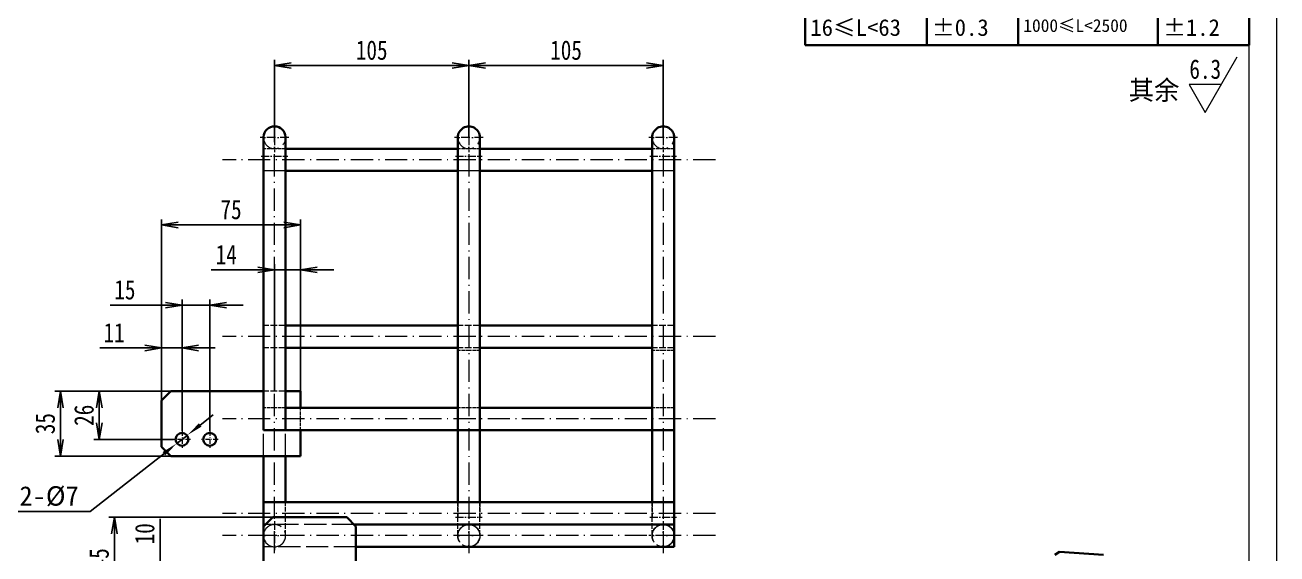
# Model space of a CAD drawing. Header units: millimetres. Extents: x -15766 to 80009, y -9701 to 15159.
# Drawn here: x 11852 to 12528, y 13776 to 14062 of the extents above; entities that cross this region are included whole.
import ezdxf
from ezdxf.enums import TextEntityAlignment as Align

# ---------------------------------------------------------------- set-up
doc = ezdxf.new("R2010")
doc.units = ezdxf.units.MM
for name, pattern in [('CENTER-HOKUTO_1', [16, 13, -1, 1, -1]), ('DASHDOT', [18.5, 12, -3, 0.5, -3]), ('DASHED', [15, 12, -3]), ('HIDDEN-HOKUTO_1', [2, 1, -1])]:
    doc.linetypes.add(name, pattern=pattern)
doc.layers.get('DEFPOINTS').update_dxf_attribs({"lineweight": 18})
for name, color, linetype, lineweight in [('AM_7', 2, 'CENTER-HOKUTO_1', 18), ('AM_HID', 1, 'HIDDEN-HOKUTO_1', 18), ('AM_VIS', 7, 'Continuous', 18), ('CDRAFT0', 7, 'Continuous', 18), ('DIM', 253, 'Continuous', 20), ('title_frame', 7, 'Continuous', 18), ('word_dim', 9, 'Continuous', 18), ('尺寸线层', 3, 'Continuous', 18), ('粗实线层', 7, 'Continuous', 35), ('粗实线层_1', 7, 'Continuous', 15)]:
    doc.layers.add(name, color=color, linetype=linetype, lineweight=lineweight)
doc.styles.add('DIM', font='', dxfattribs={"width": 0.8})
doc.styles.get('DIM').set_extended_font_data('NSimSun')
doc.dimstyles.new('1-3', dxfattribs={"dimscale": 3, "dimtxt": 3.5, "dimasz": 3, "dimexe": 1, "dimexo": 0, "dimgap": 1, "dimtad": 1, "dimdsep": 46, "dimtxsty": 'DIM', "dimblk": 'OPEN', "dimcen": 0, "dimdle": 6, "dimclrd": 256, "dimclre": 256, "dimclrt": 3, "dimazin": 2, "dimtfac": 0.707107, "dimtmove": 0, "dimatfit": 3, "dimfxl": 0, "dimfrac": 2, "dimtolj": 1, "dimarcsym": 0})
doc.dimstyles.new('1-3$3', dxfattribs={"dimscale": 3, "dimtxt": 3.5, "dimasz": 3, "dimexe": 1, "dimexo": 0, "dimgap": 1, "dimtad": 1, "dimtih": 1, "dimtoh": 1, "dimdsep": 46, "dimtxsty": 'Standard', "dimblk": '_CAXARROW', "dimcen": 0, "dimdle": 6, "dimclrd": 256, "dimclre": 256, "dimclrt": 3, "dimazin": 2, "dimtfac": 0.707107, "dimtmove": 0, "dimatfit": 3, "dimfxl": 0, "dimfrac": 2, "dimtolj": 1, "dimarcsym": 0})

# ---------------------------------------------------------------- blocks, each defined once
blk = doc.blocks.new('*X588')
at = {"layer": 'CDRAFT0'}
blk.add_line((420, 0), (420, 297), dxfattribs=at)
at = {"layer": '粗实线层_1'}
blk.add_line((415, 5), (415, 292), dxfattribs=at)
blk = doc.blocks.new('自由公差_1')
at = {"layer": '粗实线层'}
for p, q in [((-80, 0), (0, 0)), ((-80, 0), (-80, -26.3)), ((-58.08, 0), (-58.08, -26.3)), ((-41.64, 0), (-41.64, -26.3)), ((-16.44, 0), (-16.44, -26.3)), ((0, 0), (0, -26.3)), ((-80, -6.58), (0, -6.58)), ((-80, -13.15), (0, -13.15)), ((-80, -19.73), (0, -19.73)), ((-80, -26.3), (0, -26.3))]:
    blk.add_line(p, q, dxfattribs=at)
at = {"layer": '尺寸线层', "linetype": 'Continuous', "attachment_point": 1, "line_spacing_factor": 0.9}
for s, insert, char_height, width in [('{\\W0.8;尺寸范围(mm)}', (-79.04, -1.92), 3, 22.6032), ('公 差', (-57.12, -1.92), 3, 22.6032), ('{\\W0.8;尺寸范围(mm)}', (-40.68, -1.92), 3, 22.6032), ('公 差', (-15.48, -1.92), 3, 22.6032), ('0<L<4', (-79.04, -8.49), 3, 22.6032), ('%%P0.1', (-57.12, -8.49), 3, 12.7119), ('63≤L<250', (-40.68, -8.49), 3, 22.6032), ('%%P0.5', (-15.48, -8.49), 3, 12.5771), ('4≤L<16', (-79.04, -15.07), 3, 22.6032), ('%%P0.2', (-57.12, -15.07), 3, 12.4769), ('250≤L<1000', (-40.68, -15.07), 2.5, 22.6032), ('%%P0.8', (-15.48, -15.07), 3, 13.0759), ('16≤L<63', (-79.04, -21.64), 3, 22.6032), ('%%P0.3', (-57.12, -21.64), 3, 12.7119), ('1000≤L<2500', (-40.68, -21.64), 2.3, 22.6032), ('%%P1.2', (-15.48, -21.64), 3, 12.8764)]:
    blk.add_mtext(s, dxfattribs=dict(at, insert=insert, char_height=char_height, width=width))
blk = doc.blocks.new('_OPEN')
at = {"color": 0, "linetype": 'ByBlock', "lineweight": -2}
for p, q in [((-1, 0.166667), (0, 0)), ((-1, -0.166667), (0, 0)), ((0, 0), (-1, 0))]:
    blk.add_line(p, q, dxfattribs=at)
blk = doc.blocks.new('*D649')
at = {"layer": 'DEFPOINTS', "color": 0, "transparency": 16777216}
for p in [(12091.78, 14039.77), (11986.78, 14000.87), (12091.78, 14000.87)]:
    blk.add_point(p, dxfattribs=at)
at = {"layer": 'word_dim', "linetype": 'Continuous', "lineweight": -2, "transparency": 16777216}
for p, q in [((11986.78, 14000.87), (11986.78, 14042.77)), ((12091.78, 14000.87), (12091.78, 14042.77)), ((11995.78, 14039.77), (12082.78, 14039.77))]:
    blk.add_line(p, q, dxfattribs=at)
at = {"layer": 'word_dim', "lineweight": -2, "transparency": 16777216, "xscale": 9, "yscale": 9, "zscale": 9, "rotation": 180}
blk.add_blockref('_OPEN', (11986.78, 14039.77), dxfattribs=at)
at = {"layer": 'word_dim', "lineweight": -2, "transparency": 16777216, "xscale": 9, "yscale": 9, "zscale": 9}
blk.add_blockref('_OPEN', (12091.78, 14039.77), dxfattribs=at)
at = {"layer": 'word_dim', "color": 3, "transparency": 16777216, "insert": (12039.28, 14048.02), "char_height": 10.5, "attachment_point": 5, "style": 'DIM'}
blk.add_mtext('\\A1;105', dxfattribs=at)
blk = doc.blocks.new('*D650')
at = {"layer": 'DEFPOINTS', "color": 0, "transparency": 16777216}
for p in [(12196.78, 14039.77), (12091.78, 14000.87), (12196.78, 14000.87)]:
    blk.add_point(p, dxfattribs=at)
at = {"layer": 'word_dim', "linetype": 'Continuous', "lineweight": -2, "transparency": 16777216}
for p, q in [((12091.78, 14000.87), (12091.78, 14042.77)), ((12196.78, 14000.87), (12196.78, 14042.77)), ((12100.78, 14039.77), (12187.78, 14039.77))]:
    blk.add_line(p, q, dxfattribs=at)
at = {"layer": 'word_dim', "lineweight": -2, "transparency": 16777216, "xscale": 9, "yscale": 9, "zscale": 9, "rotation": 180}
blk.add_blockref('_OPEN', (12091.78, 14039.77), dxfattribs=at)
at = {"layer": 'word_dim', "lineweight": -2, "transparency": 16777216, "xscale": 9, "yscale": 9, "zscale": 9}
blk.add_blockref('_OPEN', (12196.78, 14039.77), dxfattribs=at)
at = {"layer": 'word_dim', "color": 3, "transparency": 16777216, "insert": (12144.28, 14048.02), "char_height": 10.5, "attachment_point": 5, "style": 'DIM'}
blk.add_mtext('\\A1;105', dxfattribs=at)
blk = doc.blocks.new('*D1021')
at = {"layer": 'DEFPOINTS', "color": 0, "transparency": 16777216}
for p in [(11930.78, 13863.87), (11871.14, 13828.87), (11930.78, 13828.87)]:
    blk.add_point(p, dxfattribs=at)
at = {"layer": 'word_dim', "linetype": 'Continuous', "lineweight": -2, "transparency": 16777216}
for p, q in [((11930.78, 13863.87), (11868.14, 13863.87)), ((11871.14, 13854.87), (11871.14, 13837.87)), ((11930.78, 13828.87), (11868.14, 13828.87))]:
    blk.add_line(p, q, dxfattribs=at)
at = {"layer": 'word_dim', "lineweight": -2, "transparency": 16777216, "xscale": 9, "yscale": 9, "zscale": 9}
for p, rotation in [((11871.14, 13863.87), 90), ((11871.14, 13828.87), 270)]:
    blk.add_blockref('_OPEN', p, dxfattribs=dict(at, rotation=rotation))
at = {"layer": 'word_dim', "color": 3, "transparency": 16777216, "insert": (11862.89, 13846.37), "char_height": 10.5, "attachment_point": 5, "rotation": 90, "style": 'DIM'}
blk.add_mtext('\\A1;35', dxfattribs=at)
blk = doc.blocks.new('*D1022')
at = {"layer": 'DEFPOINTS', "color": 0, "transparency": 16777216}
for p in [(11985.78, 13795.87), (11900.26, 13750.87), (11985.78, 13750.87)]:
    blk.add_point(p, dxfattribs=at)
at = {"layer": 'word_dim', "linetype": 'Continuous', "lineweight": -2, "transparency": 16777216}
for p, q in [((11985.78, 13795.87), (11897.26, 13795.87)), ((11900.26, 13786.87), (11900.26, 13759.87)), ((11985.78, 13750.87), (11897.26, 13750.87))]:
    blk.add_line(p, q, dxfattribs=at)
at = {"layer": 'word_dim', "lineweight": -2, "transparency": 16777216, "xscale": 9, "yscale": 9, "zscale": 9}
for p, rotation in [((11900.26, 13795.87), 90), ((11900.26, 13750.87), 270)]:
    blk.add_blockref('_OPEN', p, dxfattribs=dict(at, rotation=rotation))
at = {"layer": 'word_dim', "color": 3, "transparency": 16777216, "insert": (11892.01, 13773.37), "char_height": 10.5, "attachment_point": 5, "rotation": 90, "style": 'DIM'}
blk.add_mtext('\\A1;45', dxfattribs=at)
blk = doc.blocks.new('*D1024')
at = {"layer": 'DEFPOINTS', "color": 0, "transparency": 16777216}
for p in [(11930.78, 13863.87), (11892.09, 13837.87), (11932.23, 13837.87)]:
    blk.add_point(p, dxfattribs=at)
at = {"layer": 'word_dim', "linetype": 'Continuous', "lineweight": -2, "transparency": 16777216}
for p, q in [((11930.78, 13863.87), (11889.09, 13863.87)), ((11892.09, 13854.87), (11892.09, 13846.87)), ((11932.23, 13837.87), (11889.09, 13837.87))]:
    blk.add_line(p, q, dxfattribs=at)
at = {"layer": 'word_dim', "lineweight": -2, "transparency": 16777216, "xscale": 9, "yscale": 9, "zscale": 9}
for p, rotation in [((11892.09, 13863.87), 90), ((11892.09, 13837.87), 270)]:
    blk.add_blockref('_OPEN', p, dxfattribs=dict(at, rotation=rotation))
at = {"layer": 'word_dim', "color": 3, "transparency": 16777216, "insert": (11883.84, 13850.87), "char_height": 10.5, "attachment_point": 5, "rotation": 90, "style": 'DIM'}
blk.add_mtext('\\A1;26', dxfattribs=at)
blk = doc.blocks.new('*D651')
at = {"layer": 'DEFPOINTS', "color": 0, "transparency": 16777216}
for p in [(11936.78, 13887.23), (11925.78, 13858.87), (11936.78, 13842.42)]:
    blk.add_point(p, dxfattribs=at)
at = {"layer": 'word_dim', "linetype": 'Continuous', "lineweight": -2, "transparency": 16777216}
for p, q in [((11916.78, 13887.23), (11892.4, 13887.23)), ((11925.78, 13858.87), (11925.78, 13890.23)), ((11936.78, 13887.23), (11925.78, 13887.23)), ((11936.78, 13842.42), (11936.78, 13890.23)), ((11945.78, 13887.23), (11954.78, 13887.23))]:
    blk.add_line(p, q, dxfattribs=at)
at = {"layer": 'word_dim', "lineweight": -2, "transparency": 16777216, "xscale": 9, "yscale": 9, "zscale": 9}
blk.add_blockref('_OPEN', (11925.78, 13887.23), dxfattribs=at)
at = {"layer": 'word_dim', "lineweight": -2, "transparency": 16777216, "xscale": 9, "yscale": 9, "zscale": 9, "rotation": 180}
blk.add_blockref('_OPEN', (11936.78, 13887.23), dxfattribs=at)
at = {"layer": 'word_dim', "color": 3, "transparency": 16777216, "insert": (11900.09, 13895.48), "char_height": 10.5, "attachment_point": 5, "style": 'DIM'}
blk.add_mtext('\\A1;11', dxfattribs=at)
blk = doc.blocks.new('*D652')
at = {"layer": 'DEFPOINTS', "color": 0, "transparency": 16777216}
for p in [(11951.78, 13910.37), (11936.78, 13842.42), (11951.78, 13842.42)]:
    blk.add_point(p, dxfattribs=at)
at = {"layer": 'word_dim', "linetype": 'Continuous', "lineweight": -2, "transparency": 16777216}
for p, q in [((11927.78, 13910.37), (11898, 13910.37)), ((11936.78, 13842.42), (11936.78, 13913.37)), ((11951.78, 13910.37), (11936.78, 13910.37)), ((11951.78, 13842.42), (11951.78, 13913.37)), ((11960.78, 13910.37), (11969.78, 13910.37))]:
    blk.add_line(p, q, dxfattribs=at)
at = {"layer": 'word_dim', "lineweight": -2, "transparency": 16777216, "xscale": 9, "yscale": 9, "zscale": 9}
blk.add_blockref('_OPEN', (11936.78, 13910.37), dxfattribs=at)
at = {"layer": 'word_dim', "lineweight": -2, "transparency": 16777216, "xscale": 9, "yscale": 9, "zscale": 9, "rotation": 180}
blk.add_blockref('_OPEN', (11951.78, 13910.37), dxfattribs=at)
at = {"layer": 'word_dim', "color": 3, "transparency": 16777216, "insert": (11905.93, 13918.62), "char_height": 10.5, "attachment_point": 5, "style": 'DIM'}
blk.add_mtext('\\A1;15', dxfattribs=at)
blk = doc.blocks.new('*D1025')
at = {"layer": 'DEFPOINTS', "color": 0, "transparency": 16777216}
for p in [(11924.93, 13760.87), (11984.93, 13760.87), (11985.78, 13750.87)]:
    blk.add_point(p, dxfattribs=at)
at = {"layer": 'word_dim', "linetype": 'Continuous', "lineweight": -2, "transparency": 16777216}
for p, q in [((11924.93, 13769.87), (11924.93, 13794.86)), ((11984.93, 13760.87), (11921.93, 13760.87)), ((11924.93, 13750.87), (11924.93, 13760.87)), ((11985.78, 13750.87), (11921.93, 13750.87)), ((11924.93, 13741.87), (11924.93, 13732.87))]:
    blk.add_line(p, q, dxfattribs=at)
at = {"layer": 'word_dim', "lineweight": -2, "transparency": 16777216, "xscale": 9, "yscale": 9, "zscale": 9}
for p, rotation in [((11924.93, 13760.87), 270), ((11924.93, 13750.87), 90)]:
    blk.add_blockref('_OPEN', p, dxfattribs=dict(at, rotation=rotation))
at = {"layer": 'word_dim', "color": 3, "transparency": 16777216, "insert": (11916.68, 13786.87), "char_height": 10.5, "attachment_point": 5, "rotation": 90, "style": 'DIM'}
blk.add_mtext('\\A1;10', dxfattribs=at)
blk = doc.blocks.new('*D864')
at = {"layer": 'DEFPOINTS', "color": 0, "transparency": 16777216}
for p in [(12000.78, 13953.7), (12000.78, 13863.87), (11925.78, 13858.87)]:
    blk.add_point(p, dxfattribs=at)
at = {"layer": 'word_dim', "linetype": 'Continuous', "lineweight": -2, "transparency": 16777216}
for p, q in [((11925.78, 13858.87), (11925.78, 13956.7)), ((12000.78, 13863.87), (12000.78, 13956.7)), ((11934.78, 13953.7), (11991.78, 13953.7))]:
    blk.add_line(p, q, dxfattribs=at)
at = {"layer": 'word_dim', "lineweight": -2, "transparency": 16777216, "xscale": 9, "yscale": 9, "zscale": 9, "rotation": 180}
blk.add_blockref('_OPEN', (11925.78, 13953.7), dxfattribs=at)
at = {"layer": 'word_dim', "lineweight": -2, "transparency": 16777216, "xscale": 9, "yscale": 9, "zscale": 9}
blk.add_blockref('_OPEN', (12000.78, 13953.7), dxfattribs=at)
at = {"layer": 'word_dim', "color": 3, "transparency": 16777216, "insert": (11963.28, 13961.95), "char_height": 10.5, "attachment_point": 5, "style": 'DIM'}
blk.add_mtext('\\A1;75', dxfattribs=at)
blk = doc.blocks.new('*D865')
at = {"layer": 'DEFPOINTS', "color": 0, "transparency": 16777216}
for p in [(11986.78, 13929.46), (11986.78, 13863.87), (12000.78, 13863.87)]:
    blk.add_point(p, dxfattribs=at)
at = {"layer": 'word_dim', "linetype": 'Continuous', "lineweight": -2, "transparency": 16777216}
for p, q in [((11977.78, 13929.46), (11952.6, 13929.46)), ((11986.78, 13863.87), (11986.78, 13932.46)), ((12000.78, 13929.46), (11986.78, 13929.46)), ((12000.78, 13863.87), (12000.78, 13932.46)), ((12009.78, 13929.46), (12018.78, 13929.46))]:
    blk.add_line(p, q, dxfattribs=at)
at = {"layer": 'word_dim', "lineweight": -2, "transparency": 16777216, "xscale": 9, "yscale": 9, "zscale": 9}
blk.add_blockref('_OPEN', (11986.78, 13929.46), dxfattribs=at)
at = {"layer": 'word_dim', "lineweight": -2, "transparency": 16777216, "xscale": 9, "yscale": 9, "zscale": 9, "rotation": 180}
blk.add_blockref('_OPEN', (12000.78, 13929.46), dxfattribs=at)
at = {"layer": 'word_dim', "color": 3, "transparency": 16777216, "insert": (11960.69, 13937.71), "char_height": 10.5, "attachment_point": 5, "style": 'DIM'}
blk.add_mtext('\\A1;14', dxfattribs=at)
blk = doc.blocks.new('_CAXARROW')
blk.add_hatch(color=0).paths.add_polyline_path([(0, 0), (-1, 0.125), (-1, -0.125)], flags=0)
blk = doc.blocks.new('*D1224')
at = {"layer": 'DEFPOINTS', "color": 0, "transparency": 16777216}
for p in [(11939.53, 13840.04), (11934.03, 13835.71)]:
    blk.add_point(p, dxfattribs=at)
at = {"layer": 'word_dim', "linetype": 'Continuous', "lineweight": -2, "transparency": 16777216}
for p, q in [((11946.6, 13845.61), (11953.67, 13851.18)), ((11939.53, 13840.04), (11934.03, 13835.71)), ((11887.21, 13798.83), (11926.96, 13830.14)), ((11845.71, 13798.83), (11887.21, 13798.83))]:
    blk.add_line(p, q, dxfattribs=at)
at = {"layer": 'word_dim', "lineweight": -2, "transparency": 16777216, "xscale": 9, "yscale": 9, "zscale": 9}
for p, rotation in [((11939.53, 13840.04), 218.2265531240851), ((11934.03, 13835.71), 38.22655312408516)]:
    blk.add_blockref('_CAXARROW', p, dxfattribs=dict(at, rotation=rotation))
at = {"layer": 'word_dim', "color": 3, "transparency": 16777216, "insert": (11864.96, 13807.08), "char_height": 10.5, "attachment_point": 5}
blk.add_mtext('\\A1;2-%%c7', dxfattribs=at)

msp = doc.modelspace()

# ---------------------------------------------------------------- linework, layer by layer
at = {"layer": 'AM_7', "linetype": 'DASHDOT', "lineweight": 13}
for p, q in [((11986.77804, 13776.37173), (11986.77804, 14010.37173)), ((12091.77804, 14010.37173), (12091.77804, 13776.37124)), ((12196.77804, 14010.37173), (12196.77804, 13776.37124)), ((12224.97824, 13988.87173), (11958.57785, 13988.87173)), ((12224.97824, 13893.37173), (11958.57785, 13893.37173)), ((12224.97824, 13848.87173), (11958.57785, 13848.87173)), ((12224.97824, 13797.87173), (11958.57785, 13797.87173)), ((12224.97824, 13785.87173), (11958.57785, 13785.87173))]:
    msp.add_line(p, q, dxfattribs=at)
at = {"layer": 'AM_7', "linetype": 'DASHDOT', "lineweight": 13, "ltscale": 0.390002}
for p, q in [((11986.77804, 14008.67178), (11986.77804, 13993.07168)), ((12091.77804, 14008.67178), (12091.77804, 13993.07168)), ((12196.77804, 14008.67178), (12196.77804, 13993.07168)), ((11986.77804, 13793.67178), (11986.77804, 13778.07168)), ((12091.77804, 13793.67178), (12091.77804, 13778.07168)), ((12196.77804, 13793.67178), (12196.77804, 13778.07168))]:
    msp.add_line(p, q, dxfattribs=at)
at = {"layer": 'AM_7', "linetype": 'DASHDOT', "lineweight": 13, "ltscale": 0.38999}
for p, q in [((11994.57785, 14000.87173), (11978.97824, 14000.87173)), ((12099.57785, 14000.87173), (12083.97824, 14000.87173)), ((12204.57785, 14000.87173), (12188.97824, 14000.87173)), ((11994.57785, 13785.87173), (11978.97824, 13785.87173)), ((12099.57785, 13785.87173), (12083.97824, 13785.87173)), ((12204.57785, 13785.87173), (12188.97824, 13785.87173))]:
    msp.add_line(p, q, dxfattribs=at)
at = {"layer": 'AM_7', "linetype": 'DASHDOT', "lineweight": 13, "ltscale": 0.36001}
for p, q in [((11979.57785, 13990.87173), (11993.97824, 13990.87173)), ((12084.57785, 13990.87173), (12098.97824, 13990.87173)), ((12189.57785, 13990.87173), (12203.97824, 13990.87173)), ((11979.57785, 13795.87173), (11993.97824, 13795.87173)), ((12084.57785, 13795.87173), (12098.97824, 13795.87173)), ((12189.57785, 13795.87173), (12203.97824, 13795.87173))]:
    msp.add_line(p, q, dxfattribs=at)
at = {"layer": 'AM_7', "linetype": 'DASHDOT', "lineweight": 13, "ltscale": 0.227502}
for p, q in [((11936.77804, 13842.42178), (11936.77804, 13833.32168)), ((11951.77804, 13842.42178), (11951.77804, 13833.32168))]:
    msp.add_line(p, q, dxfattribs=at)
at = {"layer": 'AM_7', "linetype": 'DASHDOT', "lineweight": 13, "ltscale": 0.22749}
for p, q in [((11941.32785, 13837.87173), (11932.22824, 13837.87173)), ((11956.32785, 13837.87173), (11947.22824, 13837.87173))]:
    msp.add_line(p, q, dxfattribs=at)
at = {"layer": 'AM_HID', "linetype": 'DASHED', "lineweight": 13, "ltscale": 0.25}
for p, q in [((11992.77804, 13990.87173), (11992.77804, 14000.87173)), ((12097.77804, 13990.87173), (12097.77804, 14000.87173)), ((12202.77804, 13990.87173), (12202.77804, 14000.87173)), ((11992.77804, 13785.87173), (11992.77804, 13795.87173)), ((12085.77804, 13785.87173), (12085.77804, 13795.87173)), ((12085.77804, 13785.87173), (12085.77804, 13795.87173)), ((12097.77804, 13785.87173), (12097.77804, 13795.87173)), ((12097.77804, 13785.87173), (12097.77804, 13795.87173)), ((12190.77804, 13785.87173), (12190.77804, 13795.87173)), ((12190.77804, 13785.87173), (12190.77804, 13795.87173)), ((12202.77804, 13785.87173), (12202.77804, 13795.87173)), ((12202.77804, 13785.87173), (12202.77804, 13795.87173))]:
    msp.add_line(p, q, dxfattribs=at)
at = {"layer": 'AM_HID', "linetype": 'DASHED', "lineweight": 13, "ltscale": 0.15}
for p, q in [((11986.77804, 13994.87173), (11980.77804, 13994.87173)), ((11986.77804, 13994.87173), (11980.77804, 13994.87173)), ((11986.77804, 13994.87173), (11980.77804, 13994.87173)), ((11992.77804, 13994.87173), (11986.77804, 13994.87173)), ((11992.77804, 13994.87173), (11986.77804, 13994.87173)), ((11992.77804, 13994.87173), (11986.77804, 13994.87173)), ((12091.77804, 13994.87173), (12085.77804, 13994.87173)), ((12091.77804, 13994.87173), (12085.77804, 13994.87173)), ((12091.77804, 13994.87173), (12085.77804, 13994.87173)), ((12097.77804, 13994.87173), (12091.77804, 13994.87173)), ((12097.77804, 13994.87173), (12091.77804, 13994.87173)), ((12097.77804, 13994.87173), (12091.77804, 13994.87173)), ((12196.77804, 13994.87173), (12190.77804, 13994.87173)), ((12196.77804, 13994.87173), (12190.77804, 13994.87173)), ((12196.77804, 13994.87173), (12190.77804, 13994.87173)), ((12202.77804, 13994.87173), (12196.77804, 13994.87173)), ((12202.77804, 13994.87173), (12196.77804, 13994.87173)), ((12202.77804, 13994.87173), (12196.77804, 13994.87173)), ((12091.77804, 13885.87173), (12085.77804, 13885.87173)), ((12097.77804, 13885.87173), (12091.77804, 13885.87173)), ((12196.77804, 13885.87173), (12190.77804, 13885.87173)), ((12202.77804, 13885.87173), (12196.77804, 13885.87173)), ((11986.77804, 13854.87173), (11980.77804, 13854.87173)), ((11992.77804, 13854.87173), (11986.77804, 13854.87173)), ((12000.77804, 13848.87173), (12000.77804, 13854.87173)), ((12091.77804, 13854.87173), (12085.77804, 13854.87173)), ((12097.77804, 13854.87173), (12091.77804, 13854.87173)), ((12196.77804, 13854.87173), (12190.77804, 13854.87173)), ((12202.77804, 13854.87173), (12196.77804, 13854.87173)), ((12000.77804, 13842.87173), (12000.77804, 13848.87173))]:
    msp.add_line(p, q, dxfattribs=at)
at = {"layer": 'AM_HID', "linetype": 'DASHED', "lineweight": 13}
for p, q in [((11992.77804, 13828.87161), (11992.77804, 13990.87173)), ((12097.77804, 13842.87161), (12097.77804, 13990.87173)), ((12202.77804, 13842.87161), (12202.77804, 13990.87173)), ((12202.77804, 13982.87173), (11980.77804, 13982.87173)), ((12202.77804, 13982.87173), (11980.77804, 13982.87173)), ((12097.77804, 13885.87173), (12097.77804, 13842.87161)), ((12202.77804, 13885.87173), (12202.77804, 13842.87161)), ((11980.77804, 13828.87161), (11980.77804, 13863.87161)), ((12029.77804, 13791.87173), (11981.77804, 13791.87173)), ((12029.77804, 13791.87173), (11986.77804, 13791.87173)), ((12030.77804, 13779.87173), (11980.77804, 13779.87173))]:
    msp.add_line(p, q, dxfattribs=at)
at = {"layer": 'AM_HID', "linetype": 'DASHED', "lineweight": 13, "ltscale": 0.1}
for p, q in [((12085.77804, 13990.87173), (12085.77804, 13994.87173)), ((12190.77804, 13990.87173), (12190.77804, 13994.87173))]:
    msp.add_line(p, q, dxfattribs=at)
at = {"layer": 'AM_HID', "linetype": 'DASHED', "lineweight": 13, "ltscale": 0.2}
for p, q in [((12085.77804, 13982.87173), (12085.77804, 13990.87173)), ((12190.77804, 13982.87173), (12190.77804, 13990.87173)), ((11992.77804, 13795.87173), (11992.77804, 13803.87173)), ((12085.77804, 13803.87173), (12085.77804, 13795.87173)), ((12085.77804, 13795.87173), (12085.77804, 13803.87173)), ((12097.77804, 13803.87173), (12097.77804, 13795.87173)), ((12097.77804, 13795.87173), (12097.77804, 13803.87173)), ((12190.77804, 13803.87173), (12190.77804, 13795.87173)), ((12190.77804, 13795.87173), (12190.77804, 13803.87173)), ((12202.77804, 13803.87173), (12202.77804, 13795.87173)), ((12202.77804, 13795.87173), (12202.77804, 13803.87173))]:
    msp.add_line(p, q, dxfattribs=at)
at = {"layer": 'AM_HID', "linetype": 'DASHED', "lineweight": 13, "ltscale": 0.3}
for p, q in [((12202.77804, 13994.87173), (12202.77804, 13982.87173)), ((11992.77804, 13982.87173), (11980.77804, 13982.87173)), ((12097.77804, 13982.87173), (12085.77804, 13982.87173)), ((12202.77804, 13982.87173), (12190.77804, 13982.87173)), ((11992.77804, 13899.37173), (11980.77804, 13899.37173)), ((12097.77804, 13899.37173), (12085.77804, 13899.37173)), ((12085.77804, 13887.37173), (12085.77804, 13899.37173)), ((12202.77804, 13899.37173), (12190.77804, 13899.37173)), ((12190.77804, 13887.37173), (12190.77804, 13899.37173)), ((12202.77804, 13899.37173), (12202.77804, 13887.37173)), ((11992.77804, 13887.37173), (11980.77804, 13887.37173)), ((12097.77804, 13887.37173), (12085.77804, 13887.37173)), ((12202.77804, 13887.37173), (12190.77804, 13887.37173)), ((11992.77804, 13863.87173), (11980.77804, 13863.87173)), ((12085.77804, 13854.87161), (12085.77804, 13842.87161)), ((12085.77804, 13842.87161), (12085.77804, 13854.87161)), ((12190.77804, 13854.87161), (12190.77804, 13842.87161)), ((12190.77804, 13842.87161), (12190.77804, 13854.87161)), ((12202.77804, 13854.87173), (12202.77804, 13842.87173)), ((11992.77804, 13842.87173), (11980.77804, 13842.87173)), ((12097.77804, 13842.87173), (12085.77804, 13842.87173)), ((12202.77804, 13842.87173), (12190.77804, 13842.87173))]:
    msp.add_line(p, q, dxfattribs=at)
at = {"layer": 'AM_HID', "linetype": 'DASHED', "lineweight": 13, "ltscale": 0.125}
msp.add_line((11986.77804, 13791.87173), (11981.77804, 13791.87173), dxfattribs=at)
at = {"layer": 'AM_HID', "linetype": 'DASHED', "lineweight": 13}
for centre in [(12091.77804, 13785.87173), (12196.77804, 13785.87173)]:
    msp.add_circle(centre, 6, dxfattribs=at)
for centre, start, end in [((11986.77804, 14000.87173), 176.086962, 3.913044), ((11986.77804, 14000.87173), 179.999995, 183.913038), ((11986.77804, 14000.87173), 356.086956, 0), ((12091.77804, 14000.87173), 180.000005, 0), ((12196.77804, 14000.87173), 180.000005, 0), ((11986.77804, 13785.87173), 180.097694, 269.999997), ((11986.77804, 13785.87173), 269.999997, 179.874166), ((12091.77804, 13785.87173), 90.195763, 89.804236), ((12196.77804, 13785.87173), 90.195763, 89.804236)]:
    msp.add_arc(centre, 6, start, end, dxfattribs=at)
at = {"layer": 'AM_VIS', "lineweight": 35, "ltscale": 0.25}
for p, q in [((11980.77804, 14000.87173), (11980.77804, 13990.87173)), ((11980.77804, 13990.87173), (11980.77804, 14000.87173)), ((11992.77804, 14000.87173), (11992.77804, 13990.87173)), ((12085.77804, 14000.87173), (12085.77804, 13990.87173)), ((12097.77804, 14000.87173), (12097.77804, 13990.87173)), ((12190.77804, 14000.87173), (12190.77804, 13990.87173)), ((12202.77804, 14000.87173), (12202.77804, 13990.87173)), ((11980.77804, 13785.87173), (11980.77804, 13795.87173))]:
    msp.add_line(p, q, dxfattribs=at)
at = {"layer": 'AM_VIS', "lineweight": 35, "ltscale": 0.15}
for p, q in [((12085.77804, 13994.87173), (12085.77804, 14000.87173)), ((12190.77804, 13994.87173), (12190.77804, 14000.87173)), ((11986.77804, 13842.87173), (11980.77804, 13842.87173)), ((11992.77804, 13842.87173), (11986.77804, 13842.87173)), ((12091.77804, 13842.87173), (12085.77804, 13842.87173)), ((12097.77804, 13842.87173), (12091.77804, 13842.87173)), ((12196.77804, 13842.87173), (12190.77804, 13842.87173)), ((12202.77804, 13842.87173), (12196.77804, 13842.87173)), ((12202.77804, 13791.87173), (12196.77804, 13791.87173))]:
    msp.add_line(p, q, dxfattribs=at)
at = {"layer": 'AM_VIS', "lineweight": 35, "ltscale": 0.3}
for p, q in [((11980.77804, 13994.87173), (11980.77804, 13982.87173)), ((11980.77804, 13899.37173), (11980.77804, 13887.37173)), ((11980.77804, 13854.87173), (11980.77804, 13842.87173)), ((11980.77804, 13803.87173), (11980.77804, 13791.87173)), ((12202.77804, 13803.87173), (12202.77804, 13791.87173)), ((11980.77804, 13791.87173), (11980.77804, 13779.87173)), ((12202.77804, 13791.87173), (12202.77804, 13779.87173))]:
    msp.add_line(p, q, dxfattribs=at)
at = {"layer": 'AM_VIS', "lineweight": 35}
for p, q in [((11980.77804, 13863.87161), (11980.77804, 13990.87173)), ((11980.77804, 13990.87173), (11980.77804, 13842.87173)), ((12085.77804, 13994.87173), (11992.77804, 13994.87173)), ((12085.77804, 13994.87173), (11992.77804, 13994.87173)), ((12085.77804, 13994.87173), (11992.77804, 13994.87173)), ((11992.77804, 13990.87173), (11992.77804, 13842.87173)), ((12085.77804, 13990.87173), (12085.77804, 13842.87173)), ((12190.77804, 13994.87173), (12097.77804, 13994.87173)), ((12190.77804, 13994.87173), (12097.77804, 13994.87173)), ((12190.77804, 13994.87173), (12097.77804, 13994.87173)), ((12097.77804, 13990.87173), (12097.77804, 13842.87173)), ((12190.77804, 13990.87173), (12190.77804, 13842.87173)), ((12202.77804, 13990.87173), (12202.77804, 13842.87173)), ((12085.77804, 13982.87173), (11992.77804, 13982.87173)), ((12085.77804, 13899.37173), (12085.77804, 13982.87173)), ((12190.77804, 13982.87173), (12097.77804, 13982.87173)), ((12190.77804, 13899.37173), (12190.77804, 13982.87173)), ((12085.77804, 13899.37173), (11992.77804, 13899.37173)), ((12190.77804, 13899.37173), (12097.77804, 13899.37173)), ((12085.77804, 13887.37173), (11992.77804, 13887.37173)), ((12085.77804, 13854.87161), (12085.77804, 13887.37173)), ((12190.77804, 13887.37173), (12097.77804, 13887.37173)), ((12190.77804, 13854.87161), (12190.77804, 13887.37173)), ((12085.77804, 13885.87173), (12085.77804, 13854.87161)), ((12190.77804, 13885.87173), (12190.77804, 13854.87161)), ((11980.77804, 13863.87173), (11930.77804, 13863.87173)), ((11925.77804, 13833.87173), (11925.77804, 13858.87173)), ((12085.77804, 13854.87173), (11992.77804, 13854.87173)), ((12190.77804, 13854.87173), (12097.77804, 13854.87173)), ((12085.77804, 13842.87173), (11992.77804, 13842.87173)), ((12085.77804, 13842.87161), (12085.77804, 13803.87173)), ((12085.77804, 13803.87173), (12085.77804, 13842.87161)), ((12190.77804, 13842.87173), (12097.77804, 13842.87173)), ((12097.77804, 13842.87161), (12097.77804, 13803.87173)), ((12097.77804, 13803.87173), (12097.77804, 13842.87161)), ((12190.77804, 13842.87161), (12190.77804, 13803.87173)), ((12190.77804, 13803.87173), (12190.77804, 13842.87161)), ((12202.77804, 13842.87161), (12202.77804, 13803.87173)), ((12202.77804, 13803.87173), (12202.77804, 13842.87161)), ((12000.77804, 13828.87173), (11930.77804, 13828.87173)), ((11980.77804, 13795.87173), (11980.77804, 13828.87161)), ((11992.77804, 13803.87173), (11992.77804, 13828.87161)), ((12202.77804, 13803.87173), (11980.77804, 13803.87173)), ((12025.77804, 13795.87173), (11985.77804, 13795.87173)), ((11980.77804, 13755.87173), (11980.77804, 13790.87173)), ((12091.77804, 13791.87173), (12029.77804, 13791.87173)), ((12202.77804, 13791.87173), (12029.77804, 13791.87173)), ((12030.77804, 13790.87173), (12030.77804, 13755.87173)), ((12196.77804, 13791.87173), (12091.77804, 13791.87173)), ((12202.77804, 13779.87173), (12030.77804, 13779.87173)), ((12434.71633, 13775.58376), (12410.98, 13777.17556))]:
    msp.add_line(p, q, dxfattribs=at)
at = {"layer": 'AM_VIS', "lineweight": 35, "ltscale": 0.176777}
for p, q in [((11925.77804, 13858.87173), (11930.77804, 13863.87173)), ((11930.77804, 13828.87173), (11925.77804, 13833.87173)), ((11980.77804, 13790.87173), (11985.77804, 13795.87173)), ((12030.77804, 13790.87173), (12025.77804, 13795.87173))]:
    msp.add_line(p, q, dxfattribs=at)
at = {"layer": 'AM_VIS', "lineweight": 35, "ltscale": 0.2}
msp.add_line((12000.77804, 13863.87173), (11992.77804, 13863.87173), dxfattribs=at)
at = {"layer": 'AM_VIS', "lineweight": 35, "ltscale": 0.225}
msp.add_line((12000.77804, 13854.87173), (12000.77804, 13863.87173), dxfattribs=at)
at = {"layer": 'AM_VIS', "lineweight": 35, "ltscale": 0.35}
msp.add_line((12000.77804, 13828.87173), (12000.77804, 13842.87173), dxfattribs=at)
at = {"layer": 'AM_VIS', "lineweight": 35, "ltscale": 0.025}
msp.add_line((11981.77804, 13791.87173), (11980.77804, 13791.87173), dxfattribs=at)
msp.add_line((11981.77804, 13791.87173), (11980.77804, 13791.87173), dxfattribs=at)
at = {"layer": 'AM_VIS', "lineweight": 35, "ltscale": 0.074581}
msp.add_line((12408.46828, 13775.56594), (12410.98, 13777.17556), dxfattribs=at)
at = {"layer": 'AM_VIS', "lineweight": 35}
for centre in [(11936.77804, 13837.87173), (11951.77804, 13837.87173)]:
    msp.add_circle(centre, 3.5, dxfattribs=at)
for centre, start, end in [((11986.77804, 14000.87173), 3.913044, 176.086962), ((12091.77804, 14000.87173), 0, 180.000005), ((12196.77804, 14000.87173), 0, 180.000005), ((11986.77804, 14000.87173), 176.086962, 179.999995), ((11986.77804, 14000.87173), 0, 3.913043), ((11986.77804, 13785.87173), 179.874166, 180.097694), ((12091.77804, 13785.87173), 89.804236, 90.195763), ((12196.77804, 13785.87173), 89.804236, 90.195763)]:
    msp.add_arc(centre, 6, start, end, dxfattribs=at)
at = {"layer": 'DIM'}
for p, q in [((12489.5647, 14014.45118), (12506.88521, 14044.45118)), ((12498.22495, 14029.45118), (12480.90444, 14029.45118)), ((12480.90444, 14029.45118), (12489.5647, 14014.45118))]:
    msp.add_line(p, q, dxfattribs=at)

# ---------------------------------------------------------------- block references
at = {"layer": 'title_frame', "xscale": 3, "yscale": 3, "zscale": 3}
for name, p in [('*X588', (11268.39934, 13253.73384)), ('自由公差_1', (12513.39934, 14129.73384))]:
    msp.add_blockref(name, p, dxfattribs=at)

# ---------------------------------------------------------------- texts
at = {"layer": 'DIM', "color": 2, "style": 'DIM', "width": 0.8}
msp.add_attdef('6.3', text='0.0', height=10.5, dxfattribs=at).set_placement((12498.22495, 14029.45118), align=Align.BOTTOM_RIGHT)
at = {"layer": 'word_dim', "linetype": 'Continuous', "insert": (12448.34481, 14031.74876), "char_height": 10.5, "width": 32.5818119, "attachment_point": 1}
msp.add_mtext('{\\C3;其余}', dxfattribs=at)

# ---------------------------------------------------------------- dimensions: what is measured, and where the dimension line sits
at = {"layer": 'word_dim', "color": 3}
for base, p1, p2, picture, middle in [((12091.77804, 14039.77263), (11986.77804, 14000.87173), (12091.77804, 14000.87173), '*D649', (12039.27804, 14048.02263)), ((12196.77804, 14039.77263), (12091.77804, 14000.87173), (12196.77804, 14000.87173), '*D650', (12144.27804, 14048.02263)), ((12000.77804, 13953.69648), (11925.77804, 13858.87173), (12000.77804, 13863.87173), '*D864', (11963.27804, 13961.94648)), ((11986.77804, 13929.4564), (12000.77804, 13863.87173), (11986.77804, 13863.87173), '*D865', (11960.69138, 13937.7064))]:
    dim = msp.add_linear_dim(base=base, p1=p1, p2=p2, dimstyle='1-3', dxfattribs=at)
    dim.commit()
    dim.dimension.update_dxf_attribs({"geometry": picture, "text_midpoint": middle})
for base, p1, p2, picture, middle in [((11951.77804, 13910.37193), (11936.77804, 13842.42178), (11951.77804, 13842.42178), '*D652', (11905.92831, 13910.37193)), ((11936.77804, 13887.22886), (11925.77804, 13858.87173), (11936.77804, 13842.42178), '*D651', (11900.08804, 13887.22886))]:
    dim = msp.add_linear_dim(base=base, p1=p1, p2=p2, dimstyle='1-3', dxfattribs=at)
    dim.commit()
    dim.dimension.update_dxf_attribs({"geometry": picture, "text_midpoint": middle, "dimtype": 160})
for base, p1, p2, picture, middle in [((11871.13976, 13828.87173), (11930.77804, 13863.87173), (11930.77804, 13828.87173), '*D1021', (11862.88976, 13846.37173)), ((11892.09387, 13837.87173), (11930.77804, 13863.87173), (11932.22824, 13837.87173), '*D1024', (11883.84387, 13850.87173)), ((11900.26417, 13750.87173), (11985.77804, 13795.87173), (11985.77804, 13750.87173), '*D1022', (11892.01417, 13773.37173)), ((11924.92721, 13760.87173), (11985.77804, 13750.87173), (11984.92843, 13760.87173), '*D1025', (11916.67721, 13786.86506))]:
    dim = msp.add_linear_dim(base=base, p1=p1, p2=p2, angle=90, dimstyle='1-3', dxfattribs=at)
    dim.commit()
    dim.dimension.update_dxf_attribs({"geometry": picture, "text_midpoint": middle})
dim = msp.add_diameter_dim_2p(p1=(11939.52754, 13840.03743), p2=(11934.02855, 13835.70602), dimstyle='1-3$3', override={"dimpost": '2-%%c<>'}, dxfattribs=at)
dim.commit()
dim.dimension.update_dxf_attribs({"geometry": '*D1224', "text_midpoint": (11864.95777, 13798.82656), "dimtype": 163})

doc.saveas('drawing.dxf')
